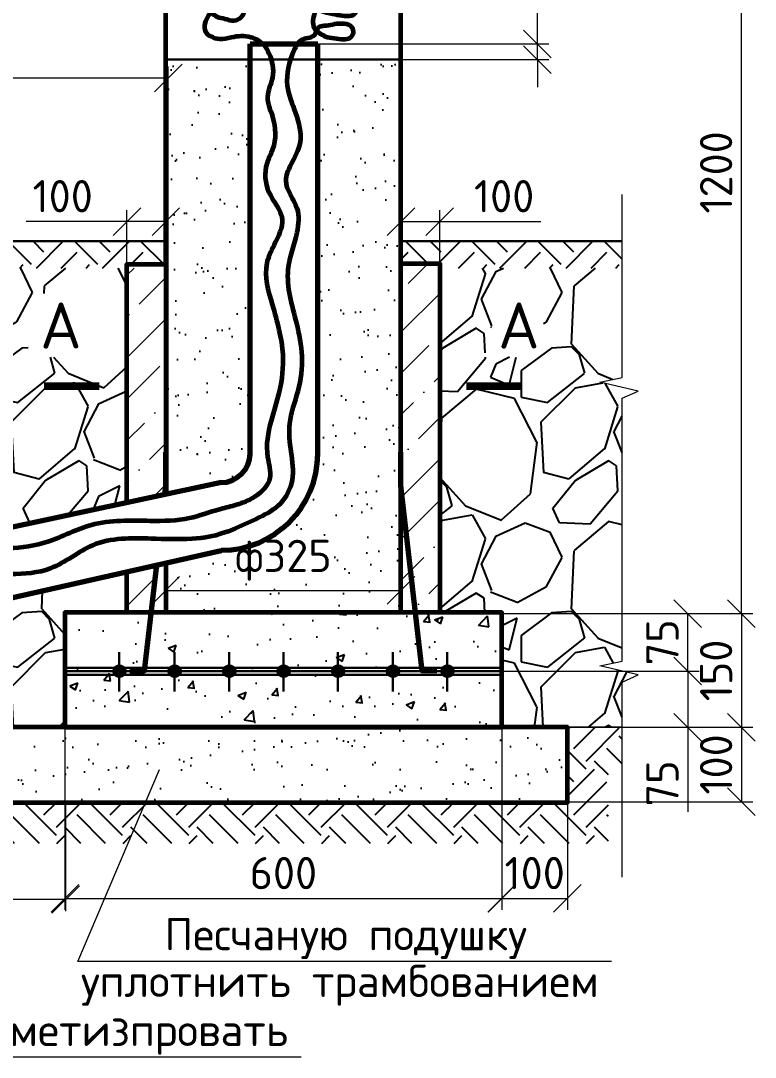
# Model space of a CAD drawing. Header units: millimetres. Extents: x -112426 to 6776, y 1218 to 38707.
# Drawn here: x 5348.9 to 5428.6, y 2393.4 to 2506 of the extents above; entities that cross this region are included whole.
import ezdxf

# ---------------------------------------------------------------- set-up
doc = ezdxf.new("R2010")
doc.units = ezdxf.units.MM
for name, color, linetype, lineweight in [('12  Размер', 7, 'Continuous', 20), ('2 Рамка обычные', 1, 'Continuous', 60), ('Объекты проект.', 1, 'Continuous', 80), ('Объекты проектирования', 1, 'Continuous', 60), ('Размерный', 4, 'Continuous', 30), ('Размеры обычные', 4, 'Continuous', 30)]:
    doc.layers.add(name, color=color, linetype=linetype, lineweight=lineweight)
doc.layers.add('РАЗМЕР', color=7, linetype='Continuous')
doc.layers.add('Штриховка', color=7, linetype='Continuous')
doc.styles.add('-ISOCPEUR-', font='isocpeur.TTF')
doc.styles.add('GOST', font='gost.shx', dxfattribs={"oblique": 15})
doc.dimstyles.new('М 1 к 20', dxfattribs={"dimtxt": 3.5, "dimasz": 3, "dimexe": 1.25, "dimexo": 0, "dimgap": 1, "dimtad": 1, "dimdec": 0, "dimlfac": 20, "dimzin": 0, "dimdsep": 46, "dimtxsty": 'GOST', "dimblk": 'OBLIQUE', "dimcen": 5, "dimclrd": 256, "dimclre": 256, "dimclrt": 256, "dimazin": 2, "dimtfac": 1, "dimtdec": 0, "dimtmove": 0, "dimatfit": 3, "dimldrblk": 'NONE', "dimfxl": 1.25, "dimtolj": 1, "dimtzin": 0, "dimlwd": -1, "dimlwe": -1, "dimarcsym": 2})
pattern_1 = [(45, (-10646.431, 6427.1996), (4e-16, 7.1842049), [5.08, -5.08]), (45, (-10647.778, 6428.5466), (4e-16, 7.1842049), [5.08, -5.08]), (45, (-10649.125, 6429.8937), (4e-16, 7.1842049), [5.08, -5.08]), (135, (-10649.125, 6430.7917), (-7.1842049, 4e-16), [5.08, -5.08]), (135, (-10647.778, 6432.1387), (-7.1842049, 4e-16), [5.08, -5.08]), (135, (-10646.431, 6433.486), (-7.1842049, 4e-16), [5.08, -5.08])]

# ---------------------------------------------------------------- blocks, each defined once
blk = doc.blocks.new('_Oblique')
at = {"color": 0, "linetype": 'ByBlock', "lineweight": -2}
blk.add_line((-0.5, -0.5), (0.5, 0.5), dxfattribs=at)
blk = doc.blocks.new('*D129')
at = {"layer": '12  Размер', "ltscale": 50, "transparency": 16777216}
for p, q in [((5393.94, 2537.38), (5428.37, 2537.38)), ((5427.12, 2441.6), (5427.12, 2537.38)), ((5401.11, 2441.6), (5428.37, 2441.6))]:
    blk.add_line(p, q, dxfattribs=at)
at = {"layer": 'Defpoints', "color": 0, "ltscale": 50, "transparency": 16777216}
for p in [(5393.94, 2537.38), (5427.12, 2537.38), (5401.11, 2441.6)]:
    blk.add_point(p, dxfattribs=at)
at = {"layer": '12  Размер', "ltscale": 50, "transparency": 16777216, "xscale": 3, "yscale": 3, "zscale": 3}
for p, rotation in [((5427.12, 2537.38), 90), ((5427.12, 2441.6), 270)]:
    blk.add_blockref('_Oblique', p, dxfattribs=dict(at, rotation=rotation))
at = {"layer": '12  Размер', "ltscale": 50, "transparency": 16777216, "insert": (5424.37, 2489.49), "char_height": 3.5, "attachment_point": 5, "rotation": 90, "style": '-ISOCPEUR-'}
blk.add_mtext('\\A1;1200', dxfattribs=at)
blk = doc.blocks.new('_None')
blk = doc.blocks.new('*D130')
at = {"layer": '12  Размер', "ltscale": 50, "transparency": 16777216}
for p, q in [((5401.11, 2441.6), (5428.37, 2441.6)), ((5427.12, 2441.6), (5427.12, 2429.27)), ((5401.11, 2429.27), (5428.37, 2429.27))]:
    blk.add_line(p, q, dxfattribs=at)
at = {"layer": 'Defpoints', "color": 0, "ltscale": 50, "transparency": 16777216}
for p in [(5401.11, 2441.6), (5401.11, 2429.27), (5427.12, 2429.27)]:
    blk.add_point(p, dxfattribs=at)
at = {"layer": '12  Размер', "ltscale": 50, "transparency": 16777216, "xscale": 3, "yscale": 3, "zscale": 3}
for p, rotation in [((5427.12, 2441.6), 90), ((5427.12, 2429.27), 270)]:
    blk.add_blockref('_Oblique', p, dxfattribs=dict(at, rotation=rotation))
at = {"layer": '12  Размер', "ltscale": 50, "transparency": 16777216, "insert": (5424.37, 2435.43), "char_height": 3.5, "attachment_point": 5, "rotation": 90, "style": '-ISOCPEUR-'}
blk.add_mtext('\\A1;150', dxfattribs=at)
blk = doc.blocks.new('*D131')
at = {"layer": '12  Размер', "ltscale": 50, "transparency": 16777216}
for p, q in [((5401.11, 2429.27), (5428.37, 2429.27)), ((5427.12, 2429.27), (5427.12, 2421.18)), ((5408.24, 2421.18), (5428.37, 2421.18))]:
    blk.add_line(p, q, dxfattribs=at)
at = {"layer": 'Defpoints', "color": 0, "ltscale": 50, "transparency": 16777216}
for p in [(5401.11, 2429.27), (5408.24, 2421.18), (5427.12, 2421.18)]:
    blk.add_point(p, dxfattribs=at)
at = {"layer": '12  Размер', "ltscale": 50, "transparency": 16777216, "xscale": 3, "yscale": 3, "zscale": 3}
for p, rotation in [((5427.12, 2429.27), 90), ((5427.12, 2421.18), 270)]:
    blk.add_blockref('_Oblique', p, dxfattribs=dict(at, rotation=rotation))
at = {"layer": '12  Размер', "ltscale": 50, "transparency": 16777216, "insert": (5424.37, 2425.23), "char_height": 3.5, "attachment_point": 5, "rotation": 90, "style": '-ISOCPEUR-'}
blk.add_mtext('\\A1;100', dxfattribs=at)
blk = doc.blocks.new('*D132')
at = {"layer": '12  Размер', "ltscale": 50, "transparency": 16777216}
for p, q in [((5346.37, 2421.11), (5346.37, 2409.32)), ((5353.79, 2421.11), (5353.79, 2409.32)), ((5346.37, 2410.57), (5335.42, 2410.57)), ((5353.79, 2410.57), (5346.37, 2410.57))]:
    blk.add_line(p, q, dxfattribs=at)
at = {"layer": 'Defpoints', "color": 0, "ltscale": 50, "transparency": 16777216}
for p in [(5346.37, 2421.11), (5353.79, 2421.11), (5346.37, 2410.57)]:
    blk.add_point(p, dxfattribs=at)
at = {"layer": '12  Размер', "ltscale": 50, "transparency": 16777216, "xscale": 3, "yscale": 3, "zscale": 3, "rotation": 180}
blk.add_blockref('_Oblique', (5346.37, 2410.57), dxfattribs=at)
at = {"layer": '12  Размер', "ltscale": 50, "transparency": 16777216, "xscale": 3, "yscale": 3, "zscale": 3}
blk.add_blockref('_Oblique', (5353.79, 2410.57), dxfattribs=at)
at = {"layer": '12  Размер', "ltscale": 50, "transparency": 16777216, "insert": (5339.39, 2413.32), "char_height": 3.5, "attachment_point": 5, "style": '-ISOCPEUR-'}
blk.add_mtext('\\A1;100', dxfattribs=at)
blk = doc.blocks.new('*D133')
at = {"layer": '12  Размер', "ltscale": 50, "transparency": 16777216}
for p, q in [((5408.24, 2421.18), (5408.24, 2409.44)), ((5401.14, 2421.11), (5401.14, 2409.44)), ((5401.14, 2410.69), (5408.24, 2410.69))]:
    blk.add_line(p, q, dxfattribs=at)
at = {"layer": 'Defpoints', "color": 0, "ltscale": 50, "transparency": 16777216}
for p in [(5408.24, 2421.18), (5401.14, 2421.11), (5408.24, 2410.69)]:
    blk.add_point(p, dxfattribs=at)
at = {"layer": '12  Размер', "ltscale": 50, "transparency": 16777216, "xscale": 3, "yscale": 3, "zscale": 3, "rotation": 180}
blk.add_blockref('_Oblique', (5401.14, 2410.69), dxfattribs=at)
at = {"layer": '12  Размер', "ltscale": 50, "transparency": 16777216, "xscale": 3, "yscale": 3, "zscale": 3}
blk.add_blockref('_Oblique', (5408.24, 2410.69), dxfattribs=at)
at = {"layer": '12  Размер', "ltscale": 50, "transparency": 16777216, "insert": (5404.69, 2413.44), "char_height": 3.5, "attachment_point": 5, "style": '-ISOCPEUR-'}
blk.add_mtext('\\A1;100', dxfattribs=at)
blk = doc.blocks.new('*D139')
at = {"layer": '12  Размер', "ltscale": 50, "transparency": 16777216}
for p, q in [((5311.64, 2443.21), (5311.64, 2501)), ((5364.93, 2454.62), (5364.93, 2501)), ((5311.64, 2499.75), (5364.93, 2499.75))]:
    blk.add_line(p, q, dxfattribs=at)
at = {"layer": 'Defpoints', "color": 0, "ltscale": 50, "transparency": 16777216}
for p in [(5364.93, 2499.75), (5364.93, 2454.62), (5311.64, 2443.21)]:
    blk.add_point(p, dxfattribs=at)
at = {"layer": '12  Размер', "ltscale": 50, "transparency": 16777216, "xscale": 3, "yscale": 3, "zscale": 3, "rotation": 180}
blk.add_blockref('_Oblique', (5311.64, 2499.75), dxfattribs=at)
at = {"layer": '12  Размер', "ltscale": 50, "transparency": 16777216, "xscale": 3, "yscale": 3, "zscale": 3}
blk.add_blockref('_Oblique', (5364.93, 2499.75), dxfattribs=at)
at = {"layer": '12  Размер', "ltscale": 50, "transparency": 16777216, "insert": (5338.28, 2502.5), "char_height": 3.5, "attachment_point": 5, "style": '-ISOCPEUR-'}
blk.add_mtext('\\A1;{\\C7;1000%%P500}', dxfattribs=at)
blk = doc.blocks.new('*D140')
at = {"layer": '12  Размер', "ltscale": 50, "transparency": 16777216}
for p, q in [((5360.45, 2479.52), (5360.45, 2485.41)), ((5364.67, 2479.52), (5364.67, 2485.41)), ((5360.45, 2484.16), (5349.5, 2484.16)), ((5364.67, 2484.16), (5360.45, 2484.16))]:
    blk.add_line(p, q, dxfattribs=at)
at = {"layer": 'Defpoints', "color": 0, "ltscale": 50, "transparency": 16777216}
for p in [(5360.45, 2484.16), (5360.45, 2479.52), (5364.67, 2479.52)]:
    blk.add_point(p, dxfattribs=at)
at = {"layer": '12  Размер', "ltscale": 50, "transparency": 16777216, "xscale": 3, "yscale": 3, "zscale": 3, "rotation": 180}
blk.add_blockref('_Oblique', (5360.45, 2484.16), dxfattribs=at)
at = {"layer": '12  Размер', "ltscale": 50, "transparency": 16777216, "xscale": 3, "yscale": 3, "zscale": 3}
blk.add_blockref('_Oblique', (5364.67, 2484.16), dxfattribs=at)
at = {"layer": '12  Размер', "ltscale": 50, "transparency": 16777216, "insert": (5353.48, 2486.91), "char_height": 3.5, "attachment_point": 5, "style": '-ISOCPEUR-'}
blk.add_mtext('\\A1;100', dxfattribs=at)
blk = doc.blocks.new('*D141')
at = {"layer": '12  Размер', "ltscale": 50, "transparency": 16777216}
for p, q in [((5390.17, 2479.59), (5390.17, 2485.41)), ((5394.39, 2479.59), (5394.39, 2485.41)), ((5390.17, 2484.16), (5394.39, 2484.16)), ((5394.39, 2484.16), (5405.34, 2484.16))]:
    blk.add_line(p, q, dxfattribs=at)
at = {"layer": 'Defpoints', "color": 0, "ltscale": 50, "transparency": 16777216}
for p in [(5394.39, 2484.16), (5390.17, 2479.59), (5394.39, 2479.59)]:
    blk.add_point(p, dxfattribs=at)
at = {"layer": '12  Размер', "ltscale": 50, "transparency": 16777216, "xscale": 3, "yscale": 3, "zscale": 3, "rotation": 180}
blk.add_blockref('_Oblique', (5390.17, 2484.16), dxfattribs=at)
at = {"layer": '12  Размер', "ltscale": 50, "transparency": 16777216, "xscale": 3, "yscale": 3, "zscale": 3}
blk.add_blockref('_Oblique', (5394.39, 2484.16), dxfattribs=at)
at = {"layer": '12  Размер', "ltscale": 50, "transparency": 16777216, "insert": (5401.37, 2486.91), "char_height": 3.5, "attachment_point": 5, "style": '-ISOCPEUR-'}
blk.add_mtext('\\A1;100', dxfattribs=at)
blk = doc.blocks.new('*D134')
at = {"layer": '12  Размер', "ltscale": 50, "transparency": 16777216}
for p, q in [((5401.04, 2435.36), (5422.55, 2435.36)), ((5421.3, 2435.36), (5421.3, 2429.27)), ((5401.11, 2429.27), (5422.55, 2429.27)), ((5421.3, 2429.27), (5421.3, 2420.07))]:
    blk.add_line(p, q, dxfattribs=at)
at = {"layer": 'Defpoints', "color": 0, "ltscale": 50, "transparency": 16777216}
for p in [(5401.04, 2435.36), (5401.11, 2429.27), (5421.3, 2429.27)]:
    blk.add_point(p, dxfattribs=at)
at = {"layer": '12  Размер', "ltscale": 50, "transparency": 16777216, "xscale": 3, "yscale": 3, "zscale": 3}
for p, rotation in [((5421.3, 2435.36), 90), ((5421.3, 2429.27), 270)]:
    blk.add_blockref('_Oblique', p, dxfattribs=dict(at, rotation=rotation))
at = {"layer": '12  Размер', "ltscale": 50, "transparency": 16777216, "insert": (5418.55, 2423.17), "char_height": 3.5, "attachment_point": 5, "rotation": 90, "style": '-ISOCPEUR-'}
blk.add_mtext('\\A1;75', dxfattribs=at)
blk = doc.blocks.new('*D135')
at = {"layer": '12  Размер', "ltscale": 50, "transparency": 16777216}
for p, q in [((5401.11, 2441.6), (5422.55, 2441.6)), ((5421.3, 2435.36), (5421.3, 2441.6)), ((5401.04, 2435.36), (5422.55, 2435.36))]:
    blk.add_line(p, q, dxfattribs=at)
at = {"layer": 'Defpoints', "color": 0, "ltscale": 50, "transparency": 16777216}
for p in [(5401.11, 2441.6), (5421.3, 2441.6), (5401.04, 2435.36)]:
    blk.add_point(p, dxfattribs=at)
at = {"layer": '12  Размер', "ltscale": 50, "transparency": 16777216, "xscale": 3, "yscale": 3, "zscale": 3}
for p, rotation in [((5421.3, 2441.6), 90), ((5421.3, 2435.36), 270)]:
    blk.add_blockref('_Oblique', p, dxfattribs=dict(at, rotation=rotation))
at = {"layer": '12  Размер', "ltscale": 50, "transparency": 16777216, "insert": (5418.55, 2438.48), "char_height": 3.5, "attachment_point": 5, "rotation": 90, "style": '-ISOCPEUR-'}
blk.add_mtext('\\A1;75', dxfattribs=at)
blk = doc.blocks.new('*D136')
at = {"layer": '12  Размер', "ltscale": 50, "transparency": 16777216}
for p, q in [((5353.72, 2429.27), (5353.72, 2409.44)), ((5401.11, 2429.27), (5401.11, 2409.44)), ((5353.72, 2410.69), (5401.11, 2410.69))]:
    blk.add_line(p, q, dxfattribs=at)
at = {"layer": 'Defpoints', "color": 0, "ltscale": 50, "transparency": 16777216}
for p in [(5353.72, 2429.27), (5401.11, 2429.27), (5401.11, 2410.69)]:
    blk.add_point(p, dxfattribs=at)
at = {"layer": '12  Размер', "ltscale": 50, "transparency": 16777216, "xscale": 3, "yscale": 3, "zscale": 3, "rotation": 180}
blk.add_blockref('_Oblique', (5353.72, 2410.69), dxfattribs=at)
at = {"layer": '12  Размер', "ltscale": 50, "transparency": 16777216, "xscale": 3, "yscale": 3, "zscale": 3}
blk.add_blockref('_Oblique', (5401.11, 2410.69), dxfattribs=at)
at = {"layer": '12  Размер', "ltscale": 50, "transparency": 16777216, "insert": (5377.42, 2413.44), "char_height": 3.5, "attachment_point": 5, "style": '-ISOCPEUR-'}
blk.add_mtext('\\A1;600', dxfattribs=at)
blk = doc.blocks.new('*D143')
at = {"layer": '12  Размер', "ltscale": 50, "transparency": 16777216}
for p, q in [((5364.67, 2441.71), (5364.67, 2445.37)), ((5390.17, 2441.71), (5390.17, 2445.37)), ((5364.67, 2444.12), (5390.17, 2444.12))]:
    blk.add_line(p, q, dxfattribs=at)
at = {"layer": 'Defpoints', "color": 0, "ltscale": 50, "transparency": 16777216}
for p in [(5390.17, 2444.12), (5364.67, 2441.71), (5390.17, 2441.71)]:
    blk.add_point(p, dxfattribs=at)
at = {"layer": '12  Размер', "ltscale": 50, "transparency": 16777216, "xscale": 3, "yscale": 3, "zscale": 3, "rotation": 180}
blk.add_blockref('_Oblique', (5364.67, 2444.12), dxfattribs=at)
at = {"layer": '12  Размер', "ltscale": 50, "transparency": 16777216, "xscale": 3, "yscale": 3, "zscale": 3}
blk.add_blockref('_Oblique', (5390.17, 2444.12), dxfattribs=at)
at = {"layer": '12  Размер', "ltscale": 50, "transparency": 16777216, "insert": (5377.42, 2447.4), "char_height": 3.5, "attachment_point": 5, "style": '-ISOCPEUR-'}
blk.add_mtext('\\A1;ф325', dxfattribs=at)
blk = doc.blocks.new('*D144')
at = {"layer": '12  Размер', "ltscale": 50, "transparency": 16777216}
for p, q in [((5377.42, 2537.38), (5281.52, 2537.38)), ((5282.77, 2482.02), (5282.77, 2537.38)), ((5317.77, 2482.02), (5281.52, 2482.02))]:
    blk.add_line(p, q, dxfattribs=at)
at = {"layer": 'Defpoints', "color": 0, "ltscale": 50, "transparency": 16777216}
for p in [(5282.77, 2537.38), (5377.42, 2537.38), (5317.77, 2482.02)]:
    blk.add_point(p, dxfattribs=at)
at = {"layer": '12  Размер', "ltscale": 50, "transparency": 16777216, "xscale": 3, "yscale": 3, "zscale": 3}
for p, rotation in [((5282.77, 2537.38), 90), ((5282.77, 2482.02), 270)]:
    blk.add_blockref('_Oblique', p, dxfattribs=dict(at, rotation=rotation))
at = {"layer": '12  Размер', "ltscale": 50, "transparency": 16777216, "insert": (5280.02, 2509.7), "char_height": 3.5, "attachment_point": 5, "rotation": 90, "style": '-ISOCPEUR-'}
blk.add_mtext('\\A1;700', dxfattribs=at)
blk = doc.blocks.new('*D145')
at = {"layer": '12  Размер', "ltscale": 50, "transparency": 16777216}
for p, q in [((5404.98, 2503.44), (5404.98, 2515.64)), ((5381.16, 2503.44), (5406.23, 2503.44)), ((5404.98, 2501.73), (5404.98, 2503.44)), ((5381.16, 2501.73), (5406.23, 2501.73)), ((5404.98, 2501.73), (5404.98, 2498.73))]:
    blk.add_line(p, q, dxfattribs=at)
at = {"layer": 'Defpoints', "color": 0, "ltscale": 50, "transparency": 16777216}
for p in [(5381.16, 2503.44), (5404.98, 2503.44), (5381.16, 2501.73)]:
    blk.add_point(p, dxfattribs=at)
at = {"layer": '12  Размер', "ltscale": 50, "transparency": 16777216, "xscale": 3, "yscale": 3, "zscale": 3}
for p, rotation in [((5404.98, 2503.44), 270), ((5404.98, 2501.73), 90)]:
    blk.add_blockref('_Oblique', p, dxfattribs=dict(at, rotation=rotation))
at = {"layer": '12  Размер', "ltscale": 50, "transparency": 16777216, "insert": (5402.23, 2512.54), "char_height": 3.5, "attachment_point": 5, "rotation": 90, "style": '-ISOCPEUR-'}
blk.add_mtext('\\A1;50', dxfattribs=at)

msp = doc.modelspace()

# ---------------------------------------------------------------- hatches: boundary and pattern name
at = {"layer": '12  Размер', "lineweight": 20}
h = msp.add_hatch(dxfattribs=at)
h.set_pattern_fill('ANSI36')
h.set_pattern_definition([(45, (3467.5054, 6341.74), (1.683798, 6.173926), [7.9375, -1.5875, 0, -1.5875])])
h.paths.add_polyline_path([(5364.671, 2479.518), (5360.452, 2479.518), (5360.452, 2453.66), (5364.671, 2454.563)])
h.paths.add_polyline_path([(5364.671, 2447.116), (5360.452, 2446.164), (5360.452, 2441.777), (5364.671, 2441.777)])
h.paths.add_polyline_path([(5394.395, 2479.593), (5390.172, 2479.593), (5390.172, 2441.777), (5394.395, 2441.777)])
at = {"layer": 'Объекты проект.'}
h = msp.add_hatch(color=7, dxfattribs=at)
h.dxf.hatch_style = 1
h.paths.add_polyline_path([(5360.075, 2435.354, 1), (5359.193, 2435.354, 1)])
h = msp.add_hatch(color=7, dxfattribs=at)
h.dxf.hatch_style = 1
h.paths.add_polyline_path([(5366.069, 2435.354, 1), (5365.187, 2435.354, 1)])
h = msp.add_hatch(color=7, dxfattribs=at)
h.dxf.hatch_style = 1
h.paths.add_polyline_path([(5371.997, 2435.354, 1), (5371.115, 2435.354, 1)])
h = msp.add_hatch(color=7, dxfattribs=at)
h.dxf.hatch_style = 1
h.paths.add_polyline_path([(5377.891, 2435.354, 1), (5377.01, 2435.354, 1)])
h = msp.add_hatch(color=7, dxfattribs=at)
h.dxf.hatch_style = 1
h.paths.add_polyline_path([(5383.806, 2435.354, 1), (5382.924, 2435.354, 1)])
h = msp.add_hatch(color=7, dxfattribs=at)
h.dxf.hatch_style = 1
h.paths.add_polyline_path([(5389.758, 2435.354, 1), (5388.876, 2435.354, 1)])
h = msp.add_hatch(color=7, dxfattribs=at)
h.dxf.hatch_style = 1
h.paths.add_polyline_path([(5395.673, 2435.354, 1), (5394.791, 2435.354, 1)])
at = {"layer": 'Штриховка'}
h = msp.add_hatch(dxfattribs=at)
h.set_pattern_fill('AR-SAND', scale=0.1, style=0)
h.set_pattern_definition([(37.5, (-10646.431, 6427.1996), (-0.1600031, 4.8941324), [0, -3.8608, 0, -4.318, 0, -4.1275]), (7.5, (-10646.431, 6427.1996), (4.4952328, 7.168251), [0, -2.0828, 0, -3.4798, 0, -1.3335]), (327.5, (-10649.5553, 6427.1996), (7.9099237, 0.0143718), [0, -1.27, 0, -4.572, 0, -5.969]), (317.5, (-10649.555, 6427.1996), (7.6355645, 2.2292932), [0, -0.635, 0, -2.9972, 0, -3.429])])
h.paths.add_polyline_path([(5408.242, 2429.269), (5346.368, 2429.269), (5346.368, 2421.108), (5408.242, 2421.108)])
h.paths.add_polyline_path([(5390.172, 2479.593), (5390.172, 2501.729), (5381.158, 2501.729), (5381.158, 2458.959, -0.4142136), (5370.669, 2448.47), (5364.671, 2447.116), (5364.671, 2441.709), (5390.172, 2441.709)])
h.paths.add_polyline_path([(5373.807, 2501.729), (5364.671, 2501.729), (5364.671, 2479.518), (5364.671, 2454.563), (5370.556, 2455.823, 0.4248661), (5373.807, 2458.959)], flags=17)
h.paths.add_polyline_path([(5370.979, 2443.972), (5382.324, 2443.972), (5383.95, 2450.038), (5372.605, 2450.038)], flags=24)
h = msp.add_hatch(dxfattribs=at)
h.set_pattern_fill('EARTH', scale=0.8, angle=45, style=0)
h.set_pattern_definition(pattern_1)
h.paths.add_polyline_path([(5238.34, 2482.022), (5238.34, 2479.113), (5317.774, 2479.113), (5317.774, 2482.022)])
h.paths.add_polyline_path([(5331.603, 2479.113), (5329.004, 2482.022), (5317.774, 2482.022), (5317.774, 2479.113)])
h.paths.add_polyline_path([(5329.004, 2482.022), (5331.603, 2479.113), (5360.452, 2479.113), (5360.452, 2479.518), (5364.671, 2479.518), (5364.671, 2482.022)])
h.paths.add_polyline_path([(5414.177, 2479.113), (5414.177, 2482.022), (5390.172, 2482.022), (5390.172, 2479.593), (5394.395, 2479.593), (5394.395, 2479.113)])
h = msp.add_hatch(dxfattribs=at)
h.set_pattern_fill('GRAVEL', scale=0.8, angle=45, style=0)
h.set_pattern_definition([(273.012788, (-10650.4542, 6451.9133), (14.36840978, -244.2629665), [2.733772, -270.64387]), (229.969741, (-10650.3106, 6449.1833), (158.052506844, 186.78932807), [4.691238, -464.43239]), (177.510447, (-10653.3279, 6445.5912), (301.73660567, -14.36840968), [3.307852, -327.477782]), (312.273689, (-10655.3395, 6436.3954), (-272.99978605, 301.736605697), [4.272036, -422.9315]), (337.833654, (-10652.4658, 6433.2343), (-244.262966497, 100.57886855), [4.18907, -414.718462]), (42.273689, (-10648.5863, 6431.6538), (-301.736605697, -272.99978605), [4.272036, -422.9315]), (82.6942405, (-10645.4253, 6434.5275), (-43.105229362, -330.473425258), [5.64955, -559.304923]), (117.2553284, (-10644.7069, 6440.1312), (-215.52614687, 416.683884036), [5.333756, -528.042053]), (166.4295656, (-10647.1495, 6444.87275), (-301.736605674, 71.84204894), [4.286504, -424.364366]), (220.236358, (-10651.3163, 6445.8785), (172.42091755, 143.68409791), [4.893706, -239.791496]), (267.397438, (-10655.0521, 6442.7175), (-14.368409782, -330.473425256), [6.328623, -626.53418]), (183.814075, (-10640.971, 6450.4764), (-186.78932732, -14.36840978), [2.160036, -213.844527]), (216.4692344, (-10643.1264, 6450.3327), (215.52614688, 158.05250777), [4.109456, -406.837112]), (270, (-10646.431, 6447.89), (14.36841, -14.36841), [2.873675, -25.863145]), (248.19859, (-10649.161, 6448.6085), (43.1052294, 100.57886855), [1.54753, -153.20498]), (336.80141, (-10649.736, 6447.1717), (-57.4736392, 28.7368196), [2.188525, -107.238024]), (75.963757, (-10647.7242, 6446.3096), (14.3684098, 71.842049), [3.554557, -114.930385]), (206.56505, (-10646.862, 6449.758), (43.1052294, 14.3684098), [2.570297, -61.687185]), (61.38954, (-10658.0695, 6438.838), (100.578868556, 186.78932732), [3.600704, -356.470613]), (115.346176, (-10656.3453, 6441.999), (100.57886855, -215.52614691), [3.020792, -299.057725]), (338.19859, (-10649.7358, 6452.6317), (-100.57886855, 43.1052294), [3.09504, -151.657469]), (28.61046, (-10646.8621, 6451.4822), (-186.78932731, -100.57886857), [3.600704, -356.470613]), (24.443955, (-10649.161, 6429.9296), (-100.57886856, -43.10522938), [3.472282, -170.141875]), (339.775141, (-10646, 6431.3664), (-229.89455675, 86.21045864), [2.909377, -288.028747]), (111.80141, (-10635.2237, 6438.407), (-43.1052294, 100.57886855), [3.09504, -151.657469]), (62.354025, (-10636.3732, 6441.2806), (-129.31568813, -244.2629665), [3.406262, -337.219008]), (114.443955, (-10642.2642, 6431.3664), (43.10522938, -100.57886856), [1.73614, -171.878015]), (146.309932, (-10636.086, 6437.545), (-71.842049, 43.1052294), [1.036117, -102.57596]), (210.963757, (-10636.948, 6438.1196), (57.4736392, 28.7368196), [4.18907, -79.592437]), (231.009006, (-10640.54, 6435.9643), (129.315688135, 158.05250774), [3.882136, -384.33092]), (348.690068, (-10646.431, 6445.0164), (-43.1052294, 14.3684098), [2.93059, -70.33421]), (38.1572266, (-10643.5574, 6444.4417), (272.99978607, 215.52614692), [5.116454, -506.528073]), (105.945396, (-10639.5342, 6447.6027), (43.10522938, -158.05250773), [2.092066, -207.115139]), (135, (-10640.11, 6449.614), (-28.73682, 2e-15), [1.2192, -19.1008]), (165.256437, (-10641.2585, 6436.108), (158.05250773, -43.10522939), [2.822936, -279.471526]), (93.012787, (-10643.9885, 6436.8264), (-14.36840978, 244.2629665), [5.467543, -267.910098]), (45, (-10644.276, 6442.286), (2e-15, 28.73682), [5.2832, -15.0368]), (10.3048465, (-10640.54, 6446.0222), (244.26296647, 43.10522951), [3.212876, -318.074534]), (299.054604, (-10637.379, 6446.597), (43.1052294, -71.84204897), [2.958633, -144.9732]), (252.6459754, (-10635.94215, 6444.01064), (-129.315688172, -416.68388401), [4.81716, -476.899715]), (220.426079, (-10637.379, 6439.41275), (-201.15773711, -172.420917525), [5.096236, -504.526772])])
h.paths.add_polyline_path([(5414.177, 2479.113), (5394.395, 2479.113), (5394.395, 2444.643), (5414.177, 2455.574), (5414.177, 2456.291), (5414.177, 2464.982), (5415.908, 2465.762), (5411.759, 2466.727), (5414.177, 2467.24)])
h.paths.add_polyline_path([(5414.177, 2455.574), (5394.395, 2444.643), (5394.395, 2441.709), (5397.335, 2441.709), (5414.177, 2450.786)])
h.paths.add_polyline_path([(5414.177, 2450.786), (5397.335, 2441.709), (5401.112, 2441.709), (5401.112, 2429.269), (5408.242, 2429.269), (5414.177, 2429.269), (5414.177, 2434.175), (5415.908, 2434.955), (5411.759, 2435.92), (5414.177, 2436.433)])
h.paths.add_polyline_path([(5353.725, 2441.709), (5360.452, 2441.709), (5360.452, 2446.164), (5317.789, 2436.534), (5317.789, 2435.679), (5316.849, 2432.316), (5316.539, 2429.219), (5353.725, 2429.269)])
h.paths.add_polyline_path([(5360.452, 2479.113), (5331.603, 2479.113), (5355.329, 2452.563), (5360.452, 2453.66)])
h.paths.add_polyline_path([(5331.603, 2479.113), (5317.774, 2479.113), (5247.456, 2479.089), (5249.6, 2450.198), (5318.133, 2450.199), (5318.079, 2444.588), (5355.329, 2452.563)])
h.paths.add_polyline_path([(5247.456, 2479.089), (5247.456, 2479.113), (5238.34, 2479.113), (5238.34, 2467.559), (5238.34, 2466.484), (5240.071, 2466.082), (5238.34, 2465.302), (5238.34, 2455.049), (5249.471, 2451.535)])
h.paths.add_polyline_path([(5249.471, 2451.535), (5238.34, 2455.049), (5238.34, 2453.747), (5249.6, 2445.627)])
h.paths.add_polyline_path([(5249.6, 2445.627), (5238.34, 2453.747), (5238.34, 2448), (5238.34, 2446.925), (5240.071, 2446.522), (5238.34, 2445.742), (5238.34, 2439.025), (5250.287, 2434.723)])
h.paths.add_polyline_path([(5250.287, 2434.723), (5238.34, 2439.025), (5238.34, 2429.269), (5250.631, 2429.269)])
h.paths.add_polyline_path([(5399.145, 2469.419), (5404.645, 2469.419), (5406.498, 2476.334), (5400.998, 2476.334)], flags=16)
h.paths.add_polyline_path([(5349.461, 2469.419), (5354.961, 2469.419), (5356.814, 2476.334), (5351.314, 2476.334)], flags=16)
at = {"layer": 'Штриховка', "lineweight": 25}
h = msp.add_hatch(dxfattribs=at)
h.set_pattern_fill('AR-CONC', scale=0.05, style=0)
h.set_pattern_definition([(50, (-10646.431, 6503.807), (9.1092334, -0.7969543), [0.9525, -10.4775]), (355, (-10646.431, 6503.807), (-1.762171, 9.552842), [0.762, -8.382029]), (100.451445, (-10645.672, 6503.74), (7.3470624, 8.7558876), [0.8095004, -8.904512]), (46.1842, (-10646.431, 6506.347), (13.553952, -2.1021164), [1.42875, -15.71625]), (96.63556, (-10645.302, 6506.172), (11.870207, 12.371306), [1.214251, -13.35678]), (351.18415, (-10646.431, 6506.347), (11.870207, 12.371306), [1.142998, -12.572987]), (21, (-10645.161, 6505.712), (7.5807196, -5.11326), [0.9525, -10.4775]), (326, (-10645.161, 6505.712), (3.0901014, 9.2093983), [0.762, -8.382]), (71.451445, (-10644.529, 6505.286), (10.670821, 4.0961384), [0.8095004, -8.904497]), (37.5, (-10646.431, 6503.8067), (0.15443016, 4.22775194), [0, -8.2804, 0, -8.509, 0, -8.41375]), (7.5, (-10646.431, 6503.8067), (3.3409831, 5.0090287), [0, -4.8514, 0, -8.0899, 0, -3.20675]), (327.5, (-10649.2632, 6503.8067), (6.77952976, -0.2864372), [0, -3.175, 0, -9.906, 0, -13.1445]), (317.5, (-10650.533, 6503.8067), (7.406459, 1.2713246), [0, -4.1275, 0, -6.5786, 0, -9.3345])])
h.paths.add_polyline_path([(5401.112, 2441.709), (5353.725, 2441.709), (5353.725, 2429.269), (5401.112, 2429.269)])
at = {"layer": 'Штриховка'}
h = msp.add_hatch(dxfattribs=at)
h.set_pattern_fill('EARTH', scale=0.8, angle=45, style=0)
h.set_pattern_definition(pattern_1)
h.paths.add_polyline_path([(5238.34, 2429.269), (5238.34, 2424.828), (5243.015, 2424.828), (5243.02, 2394.921), (5322.215, 2394.921), (5322.215, 2424.498), (5319.48, 2429.269), (5316.539, 2429.219), (5313.999, 2403.855), (5313.999, 2399.362), (5252.233, 2399.362), (5252.233, 2403.855), (5250.631, 2429.269)])
h.paths.add_polyline_path([(5341.927, 2424.828), (5341.927, 2416.667), (5360.567, 2416.667), (5362.457, 2421.108), (5346.368, 2421.108), (5346.368, 2429.269), (5319.48, 2429.269), (5322.215, 2424.498), (5322.215, 2424.828)])
h.paths.add_polyline_path([(5412.683, 2416.667), (5412.683, 2424.828), (5414.177, 2424.828), (5414.177, 2429.269), (5408.242, 2429.269), (5408.242, 2421.108), (5362.457, 2421.108), (5360.567, 2416.667)])

# ---------------------------------------------------------------- linework, layer by layer
at = {"layer": '12  Размер', "color": 7, "ltscale": 50}
for p, q in [((5355.109, 2403.84), (5363.972, 2424.669)), ((5413.029, 2403.84), (5355.109, 2403.84)), ((5379.352, 2393.447), (5340.009, 2393.447))]:
    msp.add_line(p, q, dxfattribs=at)
at = {"layer": '12  Размер', "color": 7, "ltscale": 50, "flags": 128}
msp.add_lwpolyline([(5414.177, 2443.804), (5414.177, 2464.982), (5415.908, 2465.762), (5411.759, 2466.727), (5414.177, 2467.24), (5414.177, 2487.099)], dxfattribs=at)
at = {"layer": '2 Рамка обычные', "color": 7, "ltscale": 50}
for points in [[(5375.268, 2514.918), (5376.616, 2513.284), (5376.828, 2512.34), (5376.669, 2511.905), (5375.861, 2511.605), (5374.097, 2511.636), (5372.56, 2511.241), (5371.494, 2511.203), (5370.691, 2511.106), (5370.173, 2510.753), (5369.954, 2510.31), (5370, 2509.687), (5370.614, 2508.955), (5371.193, 2508.798), (5371.93, 2508.647), (5372.674, 2508.587), (5373.29, 2508.798), (5373.529, 2509.128), (5373.696, 2509.698), (5373.545, 2510.029), (5373.071, 2510.277), (5372.11, 2510.315), (5371.088, 2510.315), (5370.292, 2510.096), (5369.503, 2509.579), (5368.944, 2508.847), (5368.834, 2508.245), (5369.062, 2507.667), (5369.327, 2507.283), (5369.628, 2506.851), (5370.255, 2506.381), (5371.049, 2506.177), (5371.818, 2505.985), (5372.733, 2506.237), (5373.155, 2506.946), (5373.082, 2507.5), (5372.781, 2507.74), (5372.192, 2507.836), (5370.917, 2507.836), (5370.219, 2507.56), (5369.701, 2507.127), (5369.304, 2506.573), (5368.9, 2505.641), (5368.962, 2504.749), (5369.528, 2504.268), (5370.493, 2503.979), (5371.793, 2504.172), (5373.876, 2504.184), (5375.359, 2503.257), (5375.857, 2502.409), (5376.249, 2499.807), (5375.697, 2497.678), (5376.249, 2495.55), (5376.249, 2492.001), (5375.619, 2490.425), (5375.857, 2487.35), (5377.276, 2484.433), (5376.409, 2481.594), (5375.619, 2479.623), (5376.21, 2475.139), (5377.346, 2469.711), (5376.968, 2465.672), (5376.085, 2462.518), (5375.706, 2458.604), (5375.957, 2456.333), (5374.303, 2454.262), (5372.334, 2453.407), (5370.621, 2452.937)], [(5377.976, 2514.918), (5378.708, 2514.501), (5379.096, 2514.154), (5379.226, 2513.679), (5379.32, 2513.024), (5379.368, 2512.498), (5379.694, 2512.171), (5380.326, 2511.53), (5381.09, 2510.934), (5381.959, 2510.044), (5383.49, 2509.526), (5384.469, 2509.324), (5385.156, 2509.605), (5385.573, 2510.303), (5385.325, 2511.023), (5384.795, 2511.361), (5383.839, 2511.451), (5382.758, 2511.259), (5381.834, 2511.001), (5381.193, 2510.371), (5380.917, 2509.596), (5380.702, 2508.612), (5380.803, 2507.945), (5381.154, 2507.267), (5381.766, 2506.94), (5383.055, 2506.657), (5384.061, 2506.487), (5385.035, 2506.611), (5385.475, 2507.29), (5385.316, 2508.002), (5384.581, 2508.285), (5383.292, 2508.431), (5382.003, 2508.285), (5381.291, 2507.844), (5380.755, 2506.601), (5380.62, 2505.775), (5380.883, 2505.012), (5381.302, 2504.65), (5381.971, 2504.254), (5382.936, 2504.06), (5383.944, 2503.948), (5384.693, 2504.129), (5385.021, 2504.605), (5384.862, 2505.251), (5384.024, 2505.613), (5382.947, 2505.568), (5382.096, 2505.409), (5381.62, 2505.363), (5381.145, 2505.137), (5380.839, 2504.435), (5379.514, 2503.909), (5378.587, 2502.747), (5377.851, 2498.903), (5378.745, 2495.93), (5379.238, 2492.781), (5378.193, 2490.249), (5377.673, 2488.611), (5378.891, 2485.595), (5378.891, 2482.982), (5377.919, 2478.954), (5378.829, 2473.141), (5379.429, 2469.55), (5378.98, 2465.736), (5378.081, 2462.22), (5378.232, 2459.154), (5378.368, 2456.1), (5377.102, 2453.568), (5374.805, 2452.022), (5372.179, 2450.825)]]:
    msp.add_spline(points, degree=3, dxfattribs=at)
for points, knots in [([(5370.621, 2452.937), (5369.316, 2452.589), (5366.965, 2451.643), (5362.275, 2451.623), (5356.914, 2451.836), (5350.851, 2448.466), (5344.552, 2448.608), (5337.834, 2448.348), (5332.996, 2444.499), (5326.279, 2445.058), (5322.385, 2443.532), (5318.063, 2441.955), (5315.467, 2441.86), (5314.323, 2441.861)], [0, 0, 0, 0, 3.2539187, 7.5387523, 13.9292442, 18.9796022, 27.7211836, 32.4066326, 38.8805161, 44.9401909, 51.8055669, 55.2520069, 58.079424, 58.079424, 58.079424, 58.079424]), ([(5372.179, 2450.825), (5370.041, 2449.93), (5367.257, 2449.608), (5362.356, 2449.749), (5357.022, 2449.901), (5351.244, 2444.987), (5344.655, 2446.684), (5337.778, 2442.926), (5331.599, 2442.898), (5325.933, 2440.395), (5321.199, 2440.693), (5318.264, 2438.782), (5316.244, 2438.653), (5314.811, 2438.704)], [0, 0, 0, 0, 3.6704634, 7.955297, 14.3457889, 19.3961469, 28.1377283, 32.8231772, 39.2970608, 45.3567355, 52.2221116, 55.6685516, 59.2785287, 59.2785287, 59.2785287, 59.2785287])]:
    msp.add_open_spline(points, degree=3, knots=knots, dxfattribs=at)
at = {"layer": 'Объекты проект.', "color": 7, "lineweight": 60}
for points in [[(5351.45, 2466.288, 0.8, 0.8, 0), (5357.45, 2466.288, 0.8, 0.8, 0), (5355.45, 2466.288, 0, 1.8, 0), (5355.45, 2470.288, 0, 0, 0), (5355.45, 2476.288, 0, 0, 0)], [(5403.29, 2466.288, 0.8, 0.8, 0), (5397.29, 2466.288, 0.8, 0.8, 0), (5399.29, 2466.288, 0, 1.8, 0), (5399.29, 2470.288, 0, 0, 0), (5399.29, 2476.288, 0, 0, 0)]]:
    msp.add_lwpolyline(points, format="xyseb", dxfattribs=at)
at = {"layer": 'Объекты проект.', "color": 7}
for centre in [(5359.634, 2435.354), (5365.628, 2435.354), (5371.556, 2435.354), (5377.451, 2435.354), (5383.365, 2435.354), (5389.317, 2435.354), (5395.232, 2435.354)]:
    msp.add_circle(centre, 0.441, dxfattribs=at)
at = {"layer": 'Объекты проектирования', "color": 7, "ltscale": 50}
for p, q in [((5390.172, 2479.593), (5390.172, 2524.317)), ((5364.671, 2479.518), (5364.671, 2521.489))]:
    msp.add_line(p, q, dxfattribs=at)
at = {"layer": 'Объекты проектирования', "color": 7, "lineweight": 70, "ltscale": 50}
for p, q in [((5373.807, 2458.959), (5373.807, 2503.441)), ((5373.807, 2503.441), (5381.158, 2503.441)), ((5381.158, 2458.959), (5381.158, 2503.441))]:
    msp.add_line(p, q, dxfattribs=at)
at = {"layer": 'Объекты проектирования', "color": 7, "ltscale": 50}
for points in [[(5360.452, 2453.66), (5360.452, 2479.518), (5364.671, 2479.518), (5364.671, 2454.563)], [(5364.671, 2447.116), (5364.671, 2441.709), (5360.452, 2441.709), (5360.452, 2446.164)]]:
    msp.add_lwpolyline(points, dxfattribs=at)
msp.add_lwpolyline([(5390.172, 2479.593), (5394.395, 2479.593), (5394.395, 2441.709), (5390.172, 2441.709)], close=True, dxfattribs=at)
at = {"layer": 'Объекты проектирования', "color": 7, "lineweight": 70, "ltscale": 50}
for points in [[(5364.558, 2454.539), (5364.671, 2455.522), (5364.671, 2459.12)], [(5394.064, 2435.374), (5392.479, 2435.374), (5390.172, 2455.522), (5390.172, 2459.12)], [(5370.657, 2455.845), (5311.637, 2443.208), (5311.636, 2442.44)], [(5311.627, 2436.289), (5311.625, 2435.142), (5370.669, 2448.47)], [(5360.779, 2435.374), (5362.364, 2435.374), (5363.683, 2446.893)]]:
    msp.add_lwpolyline(points, dxfattribs=at)
at = {"layer": 'Объекты проектирования', "color": 7}
for points in [[(5353.725, 2429.269), (5401.112, 2429.269), (5401.112, 2441.709), (5353.725, 2441.709)], [(5346.368, 2421.108), (5408.242, 2421.108), (5408.242, 2429.269), (5346.368, 2429.269)]]:
    msp.add_lwpolyline(points, close=True, dxfattribs=at)
at = {"layer": 'Объекты проектирования', "color": 7, "lineweight": 70, "ltscale": 50}
for radius in [3.137, 10.488]:
    msp.add_arc((5370.669, 2458.959), radius, 270, 0, dxfattribs=at)
at = {"layer": 'Размерный', "color": 7}
for p, q in [((5364.671, 2501.729), (5390.172, 2501.729)), ((5238.318, 2482.022), (5364.671, 2482.022)), ((5390.172, 2482.022), (5414.177, 2482.022)), ((5359.605, 2433.142), (5359.605, 2437.408)), ((5365.6, 2433.142), (5365.6, 2437.408)), ((5371.527, 2433.142), (5371.527, 2437.408)), ((5377.422, 2433.142), (5377.422, 2437.408)), ((5383.336, 2433.142), (5383.336, 2437.408)), ((5389.288, 2433.142), (5389.288, 2437.408)), ((5395.204, 2433.142), (5395.204, 2437.408)), ((5401.041, 2435.727), (5353.973, 2435.727)), ((5401.041, 2435.358), (5353.973, 2435.358)), ((5401.041, 2434.949), (5353.973, 2434.949))]:
    msp.add_line(p, q, dxfattribs=at)
at = {"layer": 'Размерный', "color": 7, "linetype": 'ByBlock', "lineweight": 13}
msp.add_line((5414.177, 2429.269), (5316.544, 2429.269), dxfattribs=at)
at = {"layer": 'Размерный', "color": 7, "linetype": 'ByBlock', "lineweight": 13, "flags": 128}
msp.add_lwpolyline([(5414.177, 2412.996), (5414.177, 2434.175), (5415.908, 2434.955), (5411.759, 2435.92), (5414.177, 2436.433), (5414.177, 2456.291)], dxfattribs=at)

# ---------------------------------------------------------------- texts
at = {"layer": 'РАЗМЕР', "color": 7, "style": '-ISOCPEUR-'}
for s, p in [('Песчаную подушку', (5364.529, 2405.056)), ('уплотнить трамбованием', (5355.465, 2399.986)), ('Герметизпровать', (5340.365, 2394.663))]:
    msp.add_text(s, height=3.5, dxfattribs=at).set_placement(p)
at = {"layer": 'Размеры обычные', "color": 7, "linetype": 'Continuous', "lineweight": 30, "char_height": 5, "width": 3.26795, "attachment_point": 1, "style": '-ISOCPEUR-'}
for insert in [(5351.035, 2475.376), (5400.719, 2475.376)]:
    msp.add_mtext('А', dxfattribs=dict(at, insert=insert))

# ---------------------------------------------------------------- dimensions: what is measured, and where the dimension line sits
at = {"layer": '12  Размер', "color": 7, "ltscale": 50}
for base, p1, p2, text, picture, middle in [((5282.769, 2537.381), (5317.774, 2482.022), (5377.425, 2537.381), '700', '*D144', (5280.019, 2509.702)), ((5427.118, 2537.381), (5401.112, 2441.599), (5393.941, 2537.381), '1200', '*D129', (5424.368, 2489.49)), ((5404.976, 2503.441), (5381.158, 2501.729), (5381.158, 2503.441), '50', '*D145', (5402.226, 2512.541)), ((5421.301, 2441.599), (5401.041, 2435.358), (5401.112, 2441.599), '75', '*D135', (5418.551, 2438.478)), ((5427.118, 2429.269), (5401.112, 2441.599), (5401.112, 2429.269), '150', '*D130', (5424.368, 2435.434)), ((5421.301, 2429.269), (5401.041, 2435.358), (5401.112, 2429.269), '75', '*D134', (5418.551, 2423.169)), ((5427.118, 2421.181), (5401.112, 2429.269), (5408.242, 2421.181), '100', '*D131', (5424.368, 2425.225))]:
    dim = msp.add_linear_dim(base=base, p1=p1, p2=p2, angle=90, text=text, dimstyle='М 1 к 20', override={"dimtxsty": '-ISOCPEUR-'}, dxfattribs=at)
    dim.commit()
    dim.dimension.update_dxf_attribs({"geometry": picture, "text_midpoint": middle})
for base, p1, p2, text, picture, middle in [((5364.931, 2499.752), (5311.637, 2443.208), (5364.931, 2454.619), '{\\C7;1000%%P500}', '*D139', (5338.284, 2502.502)), ((5360.452, 2484.159), (5364.671, 2479.518), (5360.452, 2479.518), '100', '*D140', (5353.477, 2486.909)), ((5394.395, 2484.159), (5390.172, 2479.593), (5394.395, 2479.593), '100', '*D141', (5401.37, 2486.909)), ((5390.172, 2444.123), (5364.671, 2441.709), (5390.172, 2441.709), 'ф325', '*D143', (5377.422, 2447.398)), ((5401.112, 2410.686), (5353.725, 2429.269), (5401.112, 2429.269), '600', '*D136', (5377.418, 2413.436)), ((5346.368, 2410.572), (5353.793, 2421.108), (5346.368, 2421.108), '100', '*D132', (5339.393, 2413.322))]:
    dim = msp.add_linear_dim(base=base, p1=p1, p2=p2, text=text, dimstyle='М 1 к 20', override={"dimtxsty": '-ISOCPEUR-'}, dxfattribs=at)
    dim.commit()
    dim.dimension.update_dxf_attribs({"geometry": picture, "text_midpoint": middle})
dim = msp.add_linear_dim(base=(5408.242, 2410.686), p1=(5401.14, 2421.108), p2=(5408.242, 2421.181), text='100', dimstyle='М 1 к 20', override={"dimtxsty": '-ISOCPEUR-'}, dxfattribs=at)
dim.commit()
dim.dimension.update_dxf_attribs({"geometry": '*D133', "text_midpoint": (5404.691, 2410.686), "dimtype": 160})

doc.saveas('drawing.dxf')
